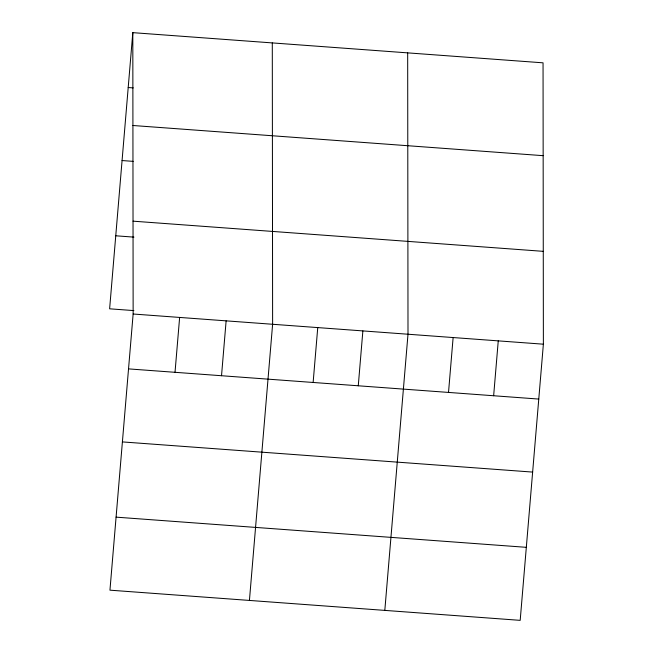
<?xml version="1.0" encoding="UTF-8"?>
<svg xmlns="http://www.w3.org/2000/svg" width="653" height="653" viewBox="0 0 653 653"><rect width="100%" height="100%" fill="white"/><g stroke="black" fill="none" stroke-linecap="round" stroke-linejoin="round"><path stroke-width="0.98" d="M132.812 32.65L133.139 314.011L109.949 590.173L520.188 620.35L543.378 344.188L543.051 62.827L132.812 32.65L109.622 308.812L133.881 310.599M175.02 372.308L179.632 317.431M221.522 375.728L226.126 320.852M249.43 600.434L272.619 324.272L272.293 42.91M313.138 382.462L317.75 327.594M358.268 385.784L362.872 330.908M384.813 610.392L408.003 334.23L407.676 52.869M448.521 392.42L453.125 337.552M493.644 395.742L498.255 340.866M128.2 87.526L133.253 87.894M132.918 125.498L543.157 155.675M122.07 160.548L133.188 161.364M133.032 221.163L543.272 251.34M115.752 235.79L133.947 237.129M133.139 314.011L543.378 344.188M128.527 368.888L538.774 399.065M122.397 441.91L532.644 472.086M116.079 517.143L526.326 547.328"/></g></svg>
